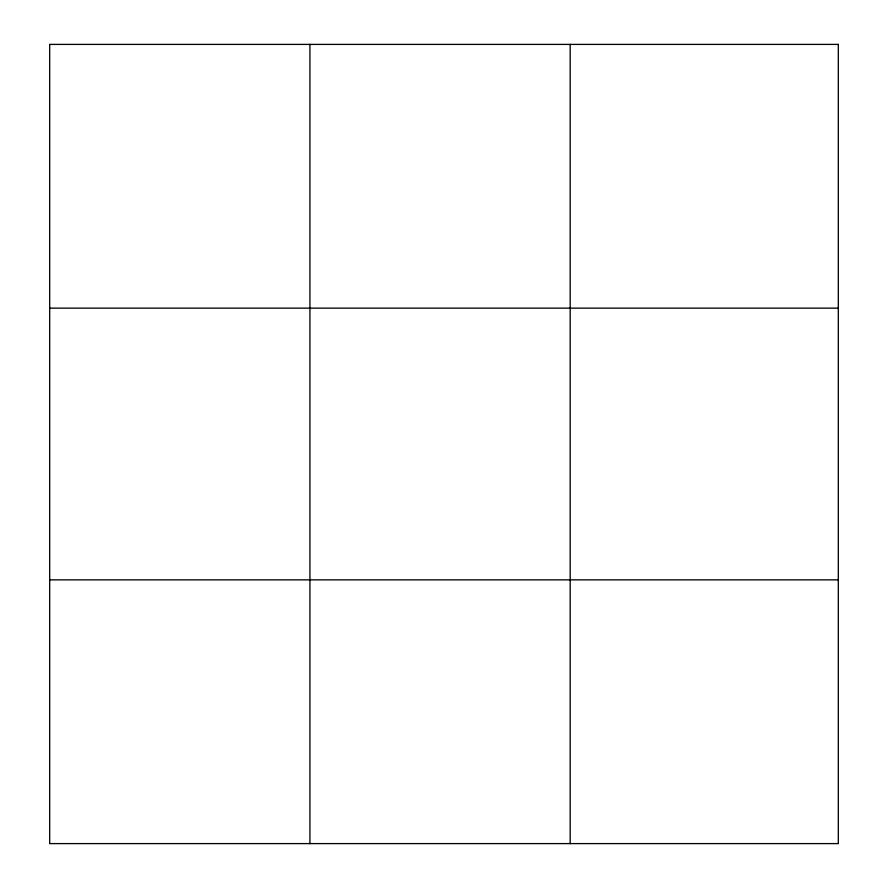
<?xml version="1.0" encoding="UTF-8"?>
<svg xmlns="http://www.w3.org/2000/svg" width="888" height="888" viewBox="0 0 888 888"><rect width="100%" height="100%" fill="white"/><g stroke="black" fill="none" stroke-linecap="round" stroke-linejoin="round"><path stroke-width="1.33" d="M309.934 44.4L309.934 843.6M570.185 44.4L570.185 843.6M49.684 308.136L838.316 308.136M49.684 579.864L838.316 579.864M838.316 44.4L838.316 843.6L49.684 843.6L49.684 44.4L838.316 44.4"/></g></svg>
